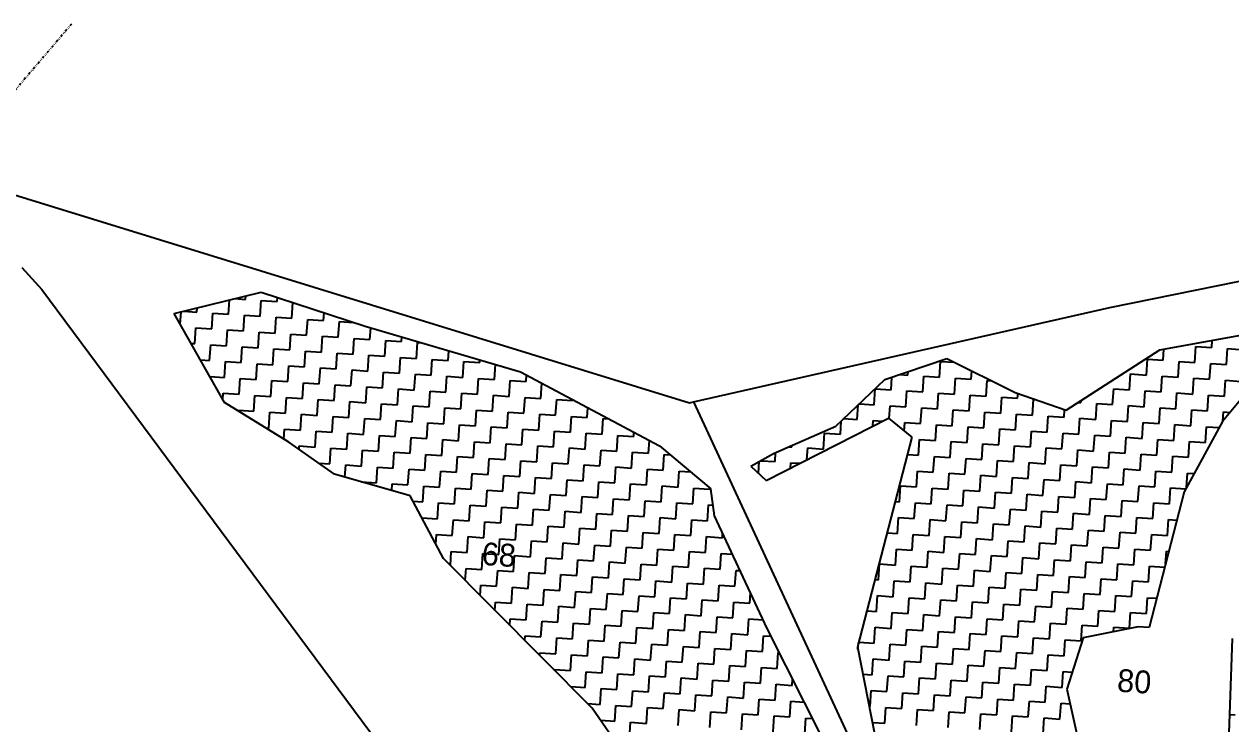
# Model space of a CAD drawing. Header units: metres. Extents: x 286068 to 287358, y 2005630 to 2007098.
# Drawn here: x 286644.2 to 286891.4, y 2006943.3 to 2007086.6 of the extents above; entities that cross this region are included whole.
import ezdxf
from ezdxf.enums import TextEntityAlignment as Align

# ---------------------------------------------------------------- set-up
doc = ezdxf.new("R2010")
doc.units = ezdxf.units.M
doc.linetypes.add('DIVIDE', pattern=[1.25, 0.5, -0.25, 0, -0.25, 0, -0.25])
for name, color, linetype in [('POLY_HATCH', 12, 'Continuous'), ('POLY_PARCEL', 6, 'Continuous'), ('TEXT_PARCEL', 7, 'Continuous'), ('V_BOUND_LINE', 7, 'Continuous'), ('V_DIVIDE_LINE', 7, 'DIVIDE')]:
    doc.layers.add(name, color=color, linetype=linetype)
doc.styles.add('TEXT_MAP', font='')
doc.styles.get('TEXT_MAP').set_extended_font_data('Kruti Dev 050')

msp = doc.modelspace()

# ---------------------------------------------------------------- linework, layer by layer
at = {"layer": 'POLY_HATCH'}
for p, q in [((286674.92, 2007027.34), (286692.72, 2007031.71)), ((286692.72, 2007031.71), (286714.03, 2007024.75)), ((286685.24, 2007009.16), (286674.92, 2007027.34)), ((286714.03, 2007024.75), (286745.87, 2007015.38)), ((286876.85, 2007019.91), (286897.6, 2007023.66)), ((286857.66, 2007007.53), (286876.85, 2007019.91)), ((286820.5, 2007013.84), (286833.17, 2007018.12)), ((286833.17, 2007018.12), (286847.23, 2007011.21)), ((286745.87, 2007015.38), (286774.33, 2007000.26)), ((286810.47, 2007004.26), (286820.5, 2007013.84)), ((286897.16, 2007014.27), (286889.68, 2007005.22)), ((286847.23, 2007011.21), (286857.66, 2007007.53)), ((286698.37, 2007001.03), (286685.24, 2007009.16)), ((286796.21, 2006993.17), (286821.24, 2007005.94)), ((286821.24, 2007005.94), (286826.03, 2007002.01)), ((286889.68, 2007005.22), (286881.85, 2006990.84)), ((286797.72, 2006998.7), (286810.47, 2007004.26)), ((286707.75, 2006994.43), (286698.37, 2007001.03)), ((286774.33, 2007000.26), (286784.85, 2006991.45)), ((286826.03, 2007002.01), (286814.88, 2006959.1)), ((286793.04, 2006996.07), (286797.72, 2006998.7)), ((286793.04, 2006996.07), (286796.21, 2006993.17)), ((286723.26, 2006989.99), (286707.75, 2006994.43)), ((286785.62, 2006985.94), (286784.85, 2006991.45)), ((286881.85, 2006990.84), (286874.65, 2006963.06)), ((286730.09, 2006977.16), (286723.26, 2006989.99)), ((286796.36, 2006962.86), (286785.62, 2006985.94)), ((286760.52, 2006946.54), (286730.09, 2006977.16)), ((286872.37, 2006963.21), (286861.14, 2006960.9)), ((286874.65, 2006963.06), (286872.37, 2006963.21)), ((286807.84, 2006940.09), (286796.36, 2006962.86)), ((286861.14, 2006960.9), (286857.77, 2006950.43)), ((286890.9, 2006937.16), (286891.7, 2006960.78)), ((286814.88, 2006959.1), (286821.1, 2006927.67)), ((286857.77, 2006950.43), (286860.13, 2006939.96)), ((286780.4, 2006917.91), (286760.52, 2006946.54))]:
    msp.add_line(p, q, dxfattribs=at)
at = {"layer": 'POLY_HATCH', "linetype": 'Continuous'}
for p, q in [((286686.05, 2007027.23), (286686.24, 2007030.12)), ((286687.38, 2007030.4), (286689.51, 2007030.26)), ((286689.51, 2007030.26), (286689.55, 2007030.94)), ((286692.53, 2007026.8), (286692.75, 2007030.04)), ((286692.75, 2007030.04), (286695.99, 2007029.83)), ((286695.99, 2007029.83), (286696.04, 2007030.62)), ((286676.15, 2007025.18), (286676.31, 2007027.69)), ((286676.93, 2007027.84), (286679.57, 2007027.66)), ((286679.57, 2007027.66), (286679.62, 2007028.5)), ((286682.59, 2007024.21), (286682.81, 2007027.45)), ((286682.81, 2007027.45), (286686.05, 2007027.23)), ((286699.02, 2007026.37), (286699.23, 2007029.58)), ((286705.5, 2007025.94), (286705.61, 2007027.5)), ((286689.08, 2007023.78), (286689.29, 2007027.02)), ((286689.29, 2007027.02), (286692.53, 2007026.8)), ((286695.56, 2007023.35), (286695.78, 2007026.59)), ((286695.78, 2007026.59), (286699.02, 2007026.37)), ((286702.04, 2007022.92), (286702.26, 2007026.16)), ((286702.26, 2007026.16), (286705.5, 2007025.94)), ((286708.53, 2007022.49), (286708.74, 2007025.73)), ((286708.74, 2007025.73), (286711.62, 2007025.54)), ((286679.14, 2007021.18), (286679.35, 2007024.42)), ((286679.35, 2007024.42), (286682.59, 2007024.21)), ((286685.62, 2007020.75), (286685.84, 2007023.99)), ((286685.84, 2007023.99), (286689.08, 2007023.78)), ((286692.1, 2007020.32), (286692.32, 2007023.56)), ((286692.32, 2007023.56), (286695.56, 2007023.35)), ((286698.59, 2007019.89), (286698.8, 2007023.13)), ((286698.8, 2007023.13), (286702.04, 2007022.92)), ((286705.07, 2007019.46), (286705.29, 2007022.7)), ((286705.29, 2007022.7), (286708.53, 2007022.49)), ((286715.01, 2007022.05), (286715.17, 2007024.41)), ((286721.5, 2007021.62), (286721.56, 2007022.53)), ((286678.39, 2007021.23), (286679.14, 2007021.18)), ((286682.16, 2007017.72), (286682.38, 2007020.96)), ((286682.38, 2007020.96), (286685.62, 2007020.75)), ((286688.65, 2007017.29), (286688.86, 2007020.53)), ((286688.86, 2007020.53), (286692.1, 2007020.32)), ((286695.13, 2007016.86), (286695.35, 2007020.1)), ((286695.35, 2007020.1), (286698.59, 2007019.89)), ((286711.56, 2007019.03), (286711.77, 2007022.27)), ((286711.77, 2007022.27), (286715.01, 2007022.05)), ((286718.04, 2007018.6), (286718.25, 2007021.84)), ((286718.25, 2007021.84), (286721.5, 2007021.62)), ((286724.52, 2007018.17), (286724.74, 2007021.41)), ((286724.74, 2007021.41), (286725.56, 2007021.35)), ((286877.53, 2007017.78), (286877.69, 2007020.06)), ((286884.02, 2007017.35), (286884.23, 2007020.59)), ((286884.23, 2007020.59), (286887.47, 2007020.37)), ((286887.47, 2007020.37), (286887.57, 2007021.85)), ((286890.5, 2007016.92), (286890.72, 2007020.16)), ((286890.72, 2007020.16), (286893.96, 2007019.94)), ((286680.31, 2007017.85), (286682.16, 2007017.72)), ((286685.19, 2007014.27), (286685.41, 2007017.51)), ((286685.41, 2007017.51), (286688.65, 2007017.29)), ((286701.61, 2007016.43), (286701.83, 2007019.67)), ((286701.83, 2007019.67), (286705.07, 2007019.46)), ((286708.1, 2007016), (286708.31, 2007019.24)), ((286708.31, 2007019.24), (286711.56, 2007019.03)), ((286714.58, 2007015.57), (286714.8, 2007018.81)), ((286714.8, 2007018.81), (286718.04, 2007018.6)), ((286721.07, 2007015.14), (286721.28, 2007018.38)), ((286721.28, 2007018.38), (286724.52, 2007018.17)), ((286727.55, 2007014.71), (286727.76, 2007017.95)), ((286727.76, 2007017.95), (286731.01, 2007017.74)), ((286731.01, 2007017.74), (286731.14, 2007019.71)), ((286734.03, 2007014.28), (286734.25, 2007017.52)), ((286734.25, 2007017.52), (286737.49, 2007017.31)), ((286737.49, 2007017.31), (286737.52, 2007017.83)), ((286831.72, 2007014.31), (286831.93, 2007017.55)), ((286831.93, 2007017.55), (286834.7, 2007017.37)), ((286874.08, 2007014.75), (286874.29, 2007017.99)), ((286874.29, 2007017.99), (286877.53, 2007017.78)), ((286880.56, 2007014.32), (286880.78, 2007017.56)), ((286880.78, 2007017.56), (286884.02, 2007017.35)), ((286691.67, 2007013.84), (286691.89, 2007017.08)), ((286691.89, 2007017.08), (286695.13, 2007016.86)), ((286698.16, 2007013.41), (286698.37, 2007016.65)), ((286698.37, 2007016.65), (286701.61, 2007016.43)), ((286704.64, 2007012.97), (286704.86, 2007016.22)), ((286704.86, 2007016.22), (286708.1, 2007016)), ((286711.12, 2007012.54), (286711.34, 2007015.79)), ((286711.34, 2007015.79), (286714.58, 2007015.57)), ((286717.61, 2007012.11), (286717.82, 2007015.36)), ((286717.82, 2007015.36), (286721.07, 2007015.14)), ((286724.09, 2007011.68), (286724.31, 2007014.93)), ((286724.31, 2007014.93), (286727.55, 2007014.71)), ((286740.52, 2007013.85), (286740.72, 2007016.89)), ((286825.23, 2007014.74), (286825.28, 2007015.45)), ((286838.2, 2007013.88), (286838.32, 2007015.59)), ((286870.62, 2007011.72), (286870.84, 2007014.97)), ((286870.84, 2007014.97), (286874.08, 2007014.75)), ((286887.04, 2007013.89), (286887.26, 2007017.13)), ((286887.26, 2007017.13), (286890.5, 2007016.92)), ((286682.23, 2007014.46), (286685.19, 2007014.27)), ((286688.22, 2007010.81), (286688.43, 2007014.05)), ((286688.43, 2007014.05), (286691.67, 2007013.84)), ((286694.7, 2007010.38), (286694.92, 2007013.62)), ((286694.92, 2007013.62), (286698.16, 2007013.41)), ((286701.18, 2007009.95), (286701.4, 2007013.19)), ((286701.4, 2007013.19), (286704.64, 2007012.97)), ((286707.67, 2007009.52), (286707.88, 2007012.76)), ((286707.88, 2007012.76), (286711.12, 2007012.54)), ((286730.58, 2007011.25), (286730.79, 2007014.49)), ((286730.79, 2007014.49), (286734.03, 2007014.28)), ((286737.06, 2007010.82), (286737.27, 2007014.06)), ((286737.27, 2007014.06), (286740.52, 2007013.85)), ((286743.54, 2007010.39), (286743.76, 2007013.63)), ((286743.76, 2007013.63), (286747, 2007013.42)), ((286747, 2007013.42), (286747.09, 2007014.73)), ((286750.03, 2007009.96), (286750.23, 2007013.06)), ((286821.78, 2007011.71), (286821.95, 2007014.33)), ((286823.5, 2007014.85), (286825.23, 2007014.74)), ((286828.26, 2007011.28), (286828.48, 2007014.52)), ((286828.48, 2007014.52), (286831.72, 2007014.31)), ((286834.74, 2007010.85), (286834.96, 2007014.09)), ((286834.96, 2007014.09), (286838.2, 2007013.88)), ((286841.23, 2007010.42), (286841.44, 2007013.66)), ((286841.44, 2007013.66), (286842.37, 2007013.6)), ((286877.1, 2007011.29), (286877.32, 2007014.54)), ((286877.32, 2007014.54), (286880.56, 2007014.32)), ((286883.59, 2007010.86), (286883.8, 2007014.11)), ((286883.8, 2007014.11), (286887.04, 2007013.89)), ((286890.07, 2007010.43), (286890.29, 2007013.68)), ((286890.29, 2007013.68), (286893.53, 2007013.46)), ((286684.89, 2007009.77), (286684.97, 2007011.02)), ((286684.97, 2007011.02), (286688.22, 2007010.81)), ((286691.24, 2007007.35), (286691.46, 2007010.59)), ((286691.46, 2007010.59), (286694.7, 2007010.38)), ((286697.73, 2007006.92), (286697.94, 2007010.16)), ((286697.94, 2007010.16), (286701.18, 2007009.95)), ((286714.15, 2007009.09), (286714.37, 2007012.33)), ((286714.37, 2007012.33), (286717.61, 2007012.11)), ((286720.63, 2007008.66), (286720.85, 2007011.9)), ((286720.85, 2007011.9), (286724.09, 2007011.68)), ((286727.12, 2007008.23), (286727.33, 2007011.47)), ((286727.33, 2007011.47), (286730.58, 2007011.25)), ((286733.6, 2007007.8), (286733.82, 2007011.04)), ((286733.82, 2007011.04), (286737.06, 2007010.82)), ((286740.09, 2007007.37), (286740.3, 2007010.61)), ((286740.3, 2007010.61), (286743.54, 2007010.39)), ((286746.57, 2007006.94), (286746.78, 2007010.18)), ((286746.78, 2007010.18), (286750.03, 2007009.96)), ((286818.32, 2007008.68), (286818.54, 2007011.93)), ((286818.54, 2007011.93), (286821.78, 2007011.71)), ((286824.8, 2007008.25), (286825.02, 2007011.5)), ((286825.02, 2007011.5), (286828.26, 2007011.28)), ((286831.29, 2007007.82), (286831.5, 2007011.07)), ((286831.5, 2007011.07), (286834.74, 2007010.85)), ((286837.77, 2007007.39), (286837.99, 2007010.64)), ((286837.99, 2007010.64), (286841.23, 2007010.42)), ((286844.25, 2007006.96), (286844.47, 2007010.2)), ((286844.47, 2007010.2), (286847.71, 2007009.99)), ((286847.71, 2007009.99), (286847.78, 2007011.02)), ((286867.16, 2007008.7), (286867.38, 2007011.94)), ((286867.38, 2007011.94), (286870.62, 2007011.72)), ((286873.65, 2007008.27), (286873.86, 2007011.51)), ((286873.86, 2007011.51), (286877.1, 2007011.29)), ((286880.13, 2007007.84), (286880.35, 2007011.08)), ((286880.35, 2007011.08), (286883.59, 2007010.86)), ((286886.61, 2007007.41), (286886.83, 2007010.65)), ((286886.83, 2007010.65), (286890.07, 2007010.43)), ((286687.99, 2007007.45), (286688, 2007007.57)), ((286688, 2007007.57), (286691.24, 2007007.35)), ((286704.21, 2007006.49), (286704.43, 2007009.73)), ((286704.43, 2007009.73), (286707.67, 2007009.52)), ((286710.69, 2007006.06), (286710.91, 2007009.3)), ((286710.91, 2007009.3), (286714.15, 2007009.09)), ((286717.18, 2007005.63), (286717.39, 2007008.87)), ((286717.39, 2007008.87), (286720.63, 2007008.66)), ((286723.66, 2007005.2), (286723.88, 2007008.44)), ((286723.88, 2007008.44), (286727.12, 2007008.23)), ((286730.15, 2007004.77), (286730.36, 2007008.01)), ((286730.36, 2007008.01), (286733.6, 2007007.8)), ((286736.63, 2007004.34), (286736.84, 2007007.58)), ((286736.84, 2007007.58), (286740.09, 2007007.37)), ((286753.05, 2007006.5), (286753.27, 2007009.75)), ((286753.27, 2007009.75), (286756.51, 2007009.53)), ((286756.51, 2007009.53), (286756.52, 2007009.72)), ((286759.54, 2007006.07), (286759.67, 2007008.05)), ((286814.86, 2007005.66), (286815.06, 2007008.64)), ((286815.31, 2007008.88), (286818.32, 2007008.68)), ((286821.39, 2007005.82), (286821.56, 2007008.47)), ((286821.56, 2007008.47), (286824.8, 2007008.25)), ((286827.83, 2007004.8), (286828.05, 2007008.04)), ((286828.05, 2007008.04), (286831.29, 2007007.82)), ((286834.31, 2007004.37), (286834.53, 2007007.61)), ((286834.53, 2007007.61), (286837.77, 2007007.39)), ((286850.74, 2007006.53), (286850.95, 2007009.77)), ((286850.95, 2007009.77), (286851.38, 2007009.75)), ((286857.22, 2007006.1), (286857.32, 2007007.65)), ((286860.19, 2007009.16), (286860.68, 2007009.13)), ((286860.68, 2007009.13), (286860.7, 2007009.49)), ((286863.71, 2007005.67), (286863.92, 2007008.91)), ((286863.92, 2007008.91), (286867.16, 2007008.7)), ((286870.19, 2007005.24), (286870.4, 2007008.48)), ((286870.4, 2007008.48), (286873.65, 2007008.27)), ((286876.67, 2007004.81), (286876.89, 2007008.05)), ((286876.89, 2007008.05), (286880.13, 2007007.84)), ((286883.16, 2007004.38), (286883.37, 2007007.62)), ((286883.37, 2007007.62), (286886.61, 2007007.41)), ((286694.27, 2007003.89), (286694.49, 2007007.14)), ((286694.49, 2007007.14), (286697.73, 2007006.92)), ((286700.75, 2007003.46), (286700.97, 2007006.71)), ((286700.97, 2007006.71), (286704.21, 2007006.49)), ((286707.24, 2007003.03), (286707.45, 2007006.28)), ((286707.45, 2007006.28), (286710.69, 2007006.06)), ((286713.72, 2007002.6), (286713.94, 2007005.85)), ((286713.94, 2007005.85), (286717.18, 2007005.63)), ((286720.2, 2007002.17), (286720.42, 2007005.42)), ((286720.42, 2007005.42), (286723.66, 2007005.2)), ((286726.69, 2007001.74), (286726.9, 2007004.98)), ((286726.9, 2007004.98), (286730.15, 2007004.77)), ((286743.11, 2007003.91), (286743.33, 2007007.15)), ((286743.33, 2007007.15), (286746.57, 2007006.94)), ((286749.6, 2007003.48), (286749.81, 2007006.72)), ((286749.81, 2007006.72), (286753.05, 2007006.5)), ((286756.08, 2007003.05), (286756.3, 2007006.29)), ((286756.3, 2007006.29), (286759.54, 2007006.07)), ((286762.56, 2007002.62), (286762.78, 2007005.86)), ((286762.78, 2007005.86), (286763.93, 2007005.78)), ((286811.41, 2007002.63), (286811.58, 2007005.32)), ((286812.12, 2007005.84), (286814.86, 2007005.66)), ((286818.03, 2007004.3), (286818.11, 2007005.44)), ((286818.11, 2007005.44), (286820.02, 2007005.32)), ((286824.47, 2007003.29), (286824.59, 2007005.01)), ((286824.59, 2007005.01), (286827.83, 2007004.8)), ((286840.8, 2007003.94), (286841.01, 2007007.18)), ((286841.01, 2007007.18), (286844.25, 2007006.96)), ((286847.28, 2007003.51), (286847.5, 2007006.75)), ((286847.5, 2007006.75), (286850.74, 2007006.53)), ((286853.77, 2007003.08), (286853.98, 2007006.32)), ((286853.98, 2007006.32), (286857.22, 2007006.1)), ((286860.25, 2007002.64), (286860.46, 2007005.89)), ((286860.46, 2007005.89), (286863.71, 2007005.67)), ((286866.73, 2007002.21), (286866.95, 2007005.46)), ((286866.95, 2007005.46), (286870.19, 2007005.24)), ((286873.22, 2007001.78), (286873.43, 2007005.03)), ((286873.43, 2007005.03), (286876.67, 2007004.81)), ((286889.73, 2007005.28), (286889.86, 2007007.19)), ((286889.86, 2007007.19), (286891.24, 2007007.1)), ((286693.68, 2007003.93), (286694.27, 2007003.89)), ((286697.38, 2007001.64), (286697.51, 2007003.68)), ((286697.51, 2007003.68), (286700.75, 2007003.46)), ((286703.78, 2007000.01), (286704, 2007003.25)), ((286704, 2007003.25), (286707.24, 2007003.03)), ((286710.26, 2006999.58), (286710.48, 2007002.82)), ((286710.48, 2007002.82), (286713.72, 2007002.6)), ((286733.17, 2007001.31), (286733.39, 2007004.55)), ((286733.39, 2007004.55), (286736.63, 2007004.34)), ((286739.66, 2007000.88), (286739.87, 2007004.12)), ((286739.87, 2007004.12), (286743.11, 2007003.91)), ((286746.14, 2007000.45), (286746.35, 2007003.69)), ((286746.35, 2007003.69), (286749.6, 2007003.48)), ((286752.62, 2007000.02), (286752.84, 2007003.26)), ((286752.84, 2007003.26), (286756.08, 2007003.05)), ((286759.11, 2006999.59), (286759.32, 2007002.83)), ((286759.32, 2007002.83), (286762.56, 2007002.62)), ((286769.05, 2007002.19), (286769.1, 2007003.03)), ((286807.95, 2006999.6), (286808.16, 2007002.85)), ((286808.16, 2007002.85), (286811.41, 2007002.63)), ((286830.86, 2007001.34), (286831.07, 2007004.58)), ((286831.07, 2007004.58), (286834.31, 2007004.37)), ((286837.34, 2007000.91), (286837.56, 2007004.15)), ((286837.56, 2007004.15), (286840.8, 2007003.94)), ((286843.82, 2007000.48), (286844.04, 2007003.72)), ((286844.04, 2007003.72), (286847.28, 2007003.51)), ((286850.31, 2007000.05), (286850.52, 2007003.29)), ((286850.52, 2007003.29), (286853.77, 2007003.08)), ((286856.79, 2006999.62), (286857.01, 2007002.86)), ((286857.01, 2007002.86), (286860.25, 2007002.64)), ((286879.7, 2007001.35), (286879.92, 2007004.6)), ((286879.92, 2007004.6), (286883.16, 2007004.38)), ((286886.18, 2007000.92), (286886.4, 2007004.17)), ((286886.4, 2007004.17), (286889.01, 2007003.99)), ((286700.49, 2006999.54), (286700.54, 2007000.22)), ((286700.54, 2007000.22), (286703.78, 2007000.01)), ((286716.75, 2006999.15), (286716.96, 2007002.39)), ((286716.96, 2007002.39), (286720.2, 2007002.17)), ((286723.23, 2006998.72), (286723.45, 2007001.96)), ((286723.45, 2007001.96), (286726.69, 2007001.74)), ((286729.71, 2006998.29), (286729.93, 2007001.53)), ((286729.93, 2007001.53), (286733.17, 2007001.31)), ((286736.2, 2006997.86), (286736.41, 2007001.1)), ((286736.41, 2007001.1), (286739.66, 2007000.88)), ((286742.68, 2006997.42), (286742.9, 2007000.67)), ((286742.9, 2007000.67), (286746.14, 2007000.45)), ((286749.17, 2006996.99), (286749.38, 2007000.24)), ((286749.38, 2007000.24), (286752.62, 2007000.02)), ((286765.59, 2006999.16), (286765.81, 2007002.4)), ((286765.81, 2007002.4), (286769.05, 2007002.19)), ((286772.07, 2006998.73), (286772.25, 2007001.36)), ((286800.86, 2007000.07), (286801.47, 2007000.03)), ((286801.47, 2007000.03), (286801.49, 2007000.35)), ((286827.4, 2006998.31), (286827.62, 2007001.56)), ((286827.62, 2007001.56), (286830.86, 2007001.34)), ((286833.88, 2006997.88), (286834.1, 2007001.12)), ((286834.1, 2007001.12), (286837.34, 2007000.91)), ((286840.37, 2006997.45), (286840.58, 2007000.69)), ((286840.58, 2007000.69), (286843.82, 2007000.48)), ((286846.85, 2006997.02), (286847.07, 2007000.26)), ((286847.07, 2007000.26), (286850.31, 2007000.05)), ((286863.28, 2006999.19), (286863.49, 2007002.43)), ((286863.49, 2007002.43), (286866.73, 2007002.21)), ((286869.76, 2006998.76), (286869.97, 2007002)), ((286869.97, 2007002), (286873.22, 2007001.78)), ((286876.24, 2006998.33), (286876.46, 2007001.57)), ((286876.46, 2007001.57), (286879.7, 2007001.35)), ((286882.73, 2006997.9), (286882.94, 2007001.14)), ((286882.94, 2007001.14), (286886.18, 2007000.92)), ((286706.81, 2006996.55), (286707.02, 2006999.79)), ((286707.02, 2006999.79), (286710.26, 2006999.58)), ((286713.29, 2006996.12), (286713.51, 2006999.36)), ((286713.51, 2006999.36), (286716.75, 2006999.15)), ((286719.77, 2006995.69), (286719.99, 2006998.93)), ((286719.99, 2006998.93), (286723.23, 2006998.72)), ((286726.26, 2006995.26), (286726.47, 2006998.5)), ((286726.47, 2006998.5), (286729.71, 2006998.29)), ((286732.74, 2006994.83), (286732.96, 2006998.07)), ((286732.96, 2006998.07), (286736.2, 2006997.86)), ((286739.23, 2006994.4), (286739.44, 2006997.64)), ((286739.44, 2006997.64), (286742.68, 2006997.42)), ((286755.65, 2006996.56), (286755.86, 2006999.81)), ((286755.86, 2006999.81), (286759.11, 2006999.59)), ((286762.13, 2006996.13), (286762.35, 2006999.38)), ((286762.35, 2006999.38), (286765.59, 2006999.16)), ((286768.62, 2006995.7), (286768.83, 2006998.95)), ((286768.83, 2006998.95), (286772.07, 2006998.73)), ((286775.1, 2006995.27), (286775.32, 2006998.51)), ((286775.32, 2006998.51), (286776.51, 2006998.44)), ((286798.01, 2006997.01), (286798.13, 2006998.89)), ((286804.55, 2006997.42), (286804.71, 2006999.82)), ((286804.71, 2006999.82), (286807.95, 2006999.6)), ((286825.11, 2006998.47), (286827.4, 2006998.31)), ((286830.43, 2006994.86), (286830.64, 2006998.1)), ((286830.64, 2006998.1), (286833.88, 2006997.88)), ((286836.91, 2006994.43), (286837.13, 2006997.67)), ((286837.13, 2006997.67), (286840.37, 2006997.45)), ((286853.33, 2006996.59), (286853.55, 2006999.83)), ((286853.55, 2006999.83), (286856.79, 2006999.62)), ((286859.82, 2006996.16), (286860.03, 2006999.4)), ((286860.03, 2006999.4), (286863.28, 2006999.19)), ((286866.3, 2006995.73), (286866.52, 2006998.97)), ((286866.52, 2006998.97), (286869.76, 2006998.76)), ((286872.79, 2006995.3), (286873, 2006998.54)), ((286873, 2006998.54), (286876.24, 2006998.33)), ((286879.27, 2006994.87), (286879.48, 2006998.11)), ((286879.48, 2006998.11), (286882.73, 2006997.9)), ((286704.52, 2006996.7), (286706.81, 2006996.55)), ((286709.88, 2006993.82), (286710.05, 2006996.34)), ((286710.05, 2006996.34), (286713.29, 2006996.12)), ((286716.32, 2006992.66), (286716.53, 2006995.9)), ((286716.53, 2006995.9), (286719.77, 2006995.69)), ((286722.8, 2006992.23), (286723.02, 2006995.47)), ((286723.02, 2006995.47), (286726.26, 2006995.26)), ((286745.71, 2006993.97), (286745.92, 2006997.21)), ((286745.92, 2006997.21), (286749.17, 2006996.99)), ((286752.19, 2006993.54), (286752.41, 2006996.78)), ((286752.41, 2006996.78), (286755.65, 2006996.56)), ((286758.68, 2006993.11), (286758.89, 2006996.35)), ((286758.89, 2006996.35), (286762.13, 2006996.13)), ((286765.16, 2006992.68), (286765.37, 2006995.92)), ((286765.37, 2006995.92), (286768.62, 2006995.7)), ((286771.64, 2006992.25), (286771.86, 2006995.49)), ((286771.86, 2006995.49), (286775.1, 2006995.27)), ((286794.6, 2006994.65), (286794.75, 2006997.03)), ((286795.06, 2006997.2), (286798.01, 2006997.01)), ((286801.18, 2006995.71), (286801.25, 2006996.79)), ((286801.25, 2006996.79), (286803.07, 2006996.67)), ((286843.39, 2006994), (286843.61, 2006997.24)), ((286843.61, 2006997.24), (286846.85, 2006997.02)), ((286849.88, 2006993.57), (286850.09, 2006996.81)), ((286850.09, 2006996.81), (286853.33, 2006996.59)), ((286856.36, 2006993.13), (286856.58, 2006996.38)), ((286856.58, 2006996.38), (286859.82, 2006996.16)), ((286862.85, 2006992.7), (286863.06, 2006995.95)), ((286863.06, 2006995.95), (286866.3, 2006995.73)), ((286869.33, 2006992.27), (286869.54, 2006995.52)), ((286869.54, 2006995.52), (286872.79, 2006995.3)), ((286875.81, 2006991.84), (286876.03, 2006995.09)), ((286876.03, 2006995.09), (286879.27, 2006994.87)), ((286713.21, 2006992.87), (286716.32, 2006992.66)), ((286729.28, 2006991.8), (286729.5, 2006995.04)), ((286729.5, 2006995.04), (286732.74, 2006994.83)), ((286735.77, 2006991.37), (286735.98, 2006994.61)), ((286735.98, 2006994.61), (286739.23, 2006994.4)), ((286742.25, 2006990.94), (286742.47, 2006994.18)), ((286742.47, 2006994.18), (286745.71, 2006993.97)), ((286748.74, 2006990.51), (286748.95, 2006993.75)), ((286748.95, 2006993.75), (286752.19, 2006993.54)), ((286755.22, 2006990.08), (286755.43, 2006993.32)), ((286755.43, 2006993.32), (286758.68, 2006993.11)), ((286761.7, 2006989.65), (286761.92, 2006992.89)), ((286761.92, 2006992.89), (286765.16, 2006992.68)), ((286778.13, 2006991.82), (286778.34, 2006995.06)), ((286778.34, 2006995.06), (286780.73, 2006994.9)), ((286826.97, 2006991.83), (286827.18, 2006995.07)), ((286827.18, 2006995.07), (286830.43, 2006994.86)), ((286833.45, 2006991.4), (286833.67, 2006994.64)), ((286833.67, 2006994.64), (286836.91, 2006994.43)), ((286839.94, 2006990.97), (286840.15, 2006994.21)), ((286840.15, 2006994.21), (286843.39, 2006994)), ((286846.42, 2006990.54), (286846.64, 2006993.78)), ((286846.64, 2006993.78), (286849.88, 2006993.57)), ((286852.9, 2006990.11), (286853.12, 2006993.35)), ((286853.12, 2006993.35), (286856.36, 2006993.13)), ((286859.39, 2006989.68), (286859.6, 2006992.92)), ((286859.6, 2006992.92), (286862.85, 2006992.7)), ((286882.32, 2006991.7), (286882.51, 2006994.65)), ((286882.51, 2006994.65), (286883.88, 2006994.56)), ((286719.47, 2006991.08), (286719.56, 2006992.45)), ((286719.56, 2006992.45), (286722.8, 2006992.23)), ((286725.83, 2006988.78), (286726.04, 2006992.02)), ((286726.04, 2006992.02), (286729.28, 2006991.8)), ((286732.31, 2006988.35), (286732.53, 2006991.59)), ((286732.53, 2006991.59), (286735.77, 2006991.37)), ((286738.79, 2006987.91), (286739.01, 2006991.16)), ((286739.01, 2006991.16), (286742.25, 2006990.94)), ((286745.28, 2006987.48), (286745.49, 2006990.73)), ((286745.49, 2006990.73), (286748.74, 2006990.51)), ((286751.76, 2006987.05), (286751.98, 2006990.3)), ((286751.98, 2006990.3), (286755.22, 2006990.08)), ((286768.19, 2006989.22), (286768.4, 2006992.46)), ((286768.4, 2006992.46), (286771.64, 2006992.25)), ((286774.67, 2006988.79), (286774.89, 2006992.03)), ((286774.89, 2006992.03), (286778.13, 2006991.82)), ((286781.15, 2006988.36), (286781.37, 2006991.6)), ((286781.37, 2006991.6), (286784.61, 2006991.39)), ((286784.61, 2006991.39), (286784.63, 2006991.64)), ((286823.51, 2006988.8), (286823.73, 2006992.04)), ((286823.73, 2006992.04), (286826.97, 2006991.83)), ((286830, 2006988.37), (286830.21, 2006991.61)), ((286830.21, 2006991.61), (286833.45, 2006991.4)), ((286836.48, 2006987.94), (286836.7, 2006991.18)), ((286836.7, 2006991.18), (286839.94, 2006990.97)), ((286842.96, 2006987.51), (286843.18, 2006990.75)), ((286843.18, 2006990.75), (286846.42, 2006990.54)), ((286849.45, 2006987.08), (286849.66, 2006990.32)), ((286849.66, 2006990.32), (286852.9, 2006990.11)), ((286865.87, 2006989.25), (286866.09, 2006992.49)), ((286866.09, 2006992.49), (286869.33, 2006992.27)), ((286872.36, 2006988.82), (286872.57, 2006992.06)), ((286872.57, 2006992.06), (286875.81, 2006991.84)), ((286878.84, 2006988.39), (286879.05, 2006991.63)), ((286879.05, 2006991.63), (286882.16, 2006991.42)), ((286723.83, 2006988.91), (286725.83, 2006988.78)), ((286728.85, 2006985.32), (286729.07, 2006988.56)), ((286729.07, 2006988.56), (286732.31, 2006988.35)), ((286735.34, 2006984.89), (286735.55, 2006988.13)), ((286735.55, 2006988.13), (286738.79, 2006987.91)), ((286741.82, 2006984.46), (286742.04, 2006987.7)), ((286742.04, 2006987.7), (286745.28, 2006987.48)), ((286758.25, 2006986.62), (286758.46, 2006989.87)), ((286758.46, 2006989.87), (286761.7, 2006989.65)), ((286764.73, 2006986.19), (286764.94, 2006989.43)), ((286764.94, 2006989.43), (286768.19, 2006989.22)), ((286771.21, 2006985.76), (286771.43, 2006989)), ((286771.43, 2006989), (286774.67, 2006988.79)), ((286777.7, 2006985.33), (286777.91, 2006988.57)), ((286777.91, 2006988.57), (286781.15, 2006988.36)), ((286784.18, 2006984.9), (286784.4, 2006988.14)), ((286784.4, 2006988.14), (286785.32, 2006988.08)), ((286822.61, 2006988.86), (286823.51, 2006988.8)), ((286826.54, 2006985.35), (286826.75, 2006988.59)), ((286826.75, 2006988.59), (286830, 2006988.37)), ((286833.02, 2006984.92), (286833.24, 2006988.16)), ((286833.24, 2006988.16), (286836.48, 2006987.94)), ((286839.51, 2006984.49), (286839.72, 2006987.73)), ((286839.72, 2006987.73), (286842.96, 2006987.51)), ((286855.93, 2006986.65), (286856.15, 2006989.89)), ((286856.15, 2006989.89), (286859.39, 2006989.68)), ((286862.41, 2006986.22), (286862.63, 2006989.46)), ((286862.63, 2006989.46), (286865.87, 2006989.25)), ((286868.9, 2006985.79), (286869.11, 2006989.03)), ((286869.11, 2006989.03), (286872.36, 2006988.82)), ((286875.38, 2006985.36), (286875.6, 2006988.6)), ((286875.6, 2006988.6), (286878.84, 2006988.39)), ((286725.63, 2006985.53), (286728.85, 2006985.32)), ((286748.3, 2006984.03), (286748.52, 2006987.27)), ((286748.52, 2006987.27), (286751.76, 2006987.05)), ((286754.79, 2006983.6), (286755, 2006986.84)), ((286755, 2006986.84), (286758.25, 2006986.62)), ((286761.27, 2006983.17), (286761.49, 2006986.41)), ((286761.49, 2006986.41), (286764.73, 2006986.19)), ((286767.76, 2006982.74), (286767.97, 2006985.98)), ((286767.97, 2006985.98), (286771.21, 2006985.76)), ((286774.24, 2006982.31), (286774.45, 2006985.55)), ((286774.45, 2006985.55), (286777.7, 2006985.33)), ((286823.08, 2006982.32), (286823.3, 2006985.56)), ((286823.3, 2006985.56), (286826.54, 2006985.35)), ((286845.99, 2006984.05), (286846.21, 2006987.3)), ((286846.21, 2006987.3), (286849.45, 2006987.08)), ((286852.47, 2006983.62), (286852.69, 2006986.87)), ((286852.69, 2006986.87), (286855.93, 2006986.65)), ((286858.96, 2006983.19), (286859.17, 2006986.44)), ((286859.17, 2006986.44), (286862.41, 2006986.22)), ((286865.44, 2006982.76), (286865.66, 2006986.01)), ((286865.66, 2006986.01), (286868.9, 2006985.79)), ((286871.92, 2006982.33), (286872.14, 2006985.57)), ((286872.14, 2006985.57), (286875.38, 2006985.36)), ((286731.88, 2006981.86), (286732.1, 2006985.1)), ((286732.1, 2006985.1), (286735.34, 2006984.89)), ((286738.36, 2006981.43), (286738.58, 2006984.67)), ((286738.58, 2006984.67), (286741.82, 2006984.46)), ((286744.85, 2006981), (286745.06, 2006984.24)), ((286745.06, 2006984.24), (286748.3, 2006984.03)), ((286751.33, 2006980.57), (286751.55, 2006983.81)), ((286751.55, 2006983.81), (286754.79, 2006983.6)), ((286757.82, 2006980.14), (286758.03, 2006983.38)), ((286758.03, 2006983.38), (286761.27, 2006983.17)), ((286764.3, 2006979.71), (286764.51, 2006982.95)), ((286764.51, 2006982.95), (286767.76, 2006982.74)), ((286780.72, 2006981.88), (286780.94, 2006985.12)), ((286780.94, 2006985.12), (286784.18, 2006984.9)), ((286829.57, 2006981.89), (286829.78, 2006985.13)), ((286829.78, 2006985.13), (286833.02, 2006984.92)), ((286836.05, 2006981.46), (286836.26, 2006984.7)), ((286836.26, 2006984.7), (286839.51, 2006984.49)), ((286842.53, 2006981.03), (286842.75, 2006984.27)), ((286842.75, 2006984.27), (286845.99, 2006984.05)), ((286849.02, 2006980.6), (286849.23, 2006983.84)), ((286849.23, 2006983.84), (286852.47, 2006983.62)), ((286855.5, 2006980.17), (286855.72, 2006983.41)), ((286855.72, 2006983.41), (286858.96, 2006983.19)), ((286861.98, 2006979.74), (286862.2, 2006982.98)), ((286862.2, 2006982.98), (286865.44, 2006982.76)), ((286878.41, 2006981.9), (286878.62, 2006985.14)), ((286878.62, 2006985.14), (286880.34, 2006985.03)), ((286728.51, 2006980.13), (286728.64, 2006982.08)), ((286728.64, 2006982.08), (286731.88, 2006981.86)), ((286734.91, 2006978.4), (286735.12, 2006981.65)), ((286735.12, 2006981.65), (286738.36, 2006981.43)), ((286741.39, 2006977.97), (286741.61, 2006981.22)), ((286741.61, 2006981.22), (286744.85, 2006981)), ((286747.87, 2006977.54), (286748.09, 2006980.79)), ((286748.09, 2006980.79), (286751.33, 2006980.57)), ((286754.36, 2006977.11), (286754.57, 2006980.36)), ((286754.57, 2006980.36), (286757.82, 2006980.14)), ((286770.78, 2006979.28), (286771, 2006982.52)), ((286771, 2006982.52), (286774.24, 2006982.31)), ((286777.27, 2006978.85), (286777.48, 2006982.09)), ((286777.48, 2006982.09), (286780.72, 2006981.88)), ((286783.75, 2006978.42), (286783.97, 2006981.66)), ((286783.97, 2006981.66), (286787.21, 2006981.44)), ((286787.21, 2006981.44), (286787.27, 2006982.39)), ((286820.95, 2006982.46), (286823.08, 2006982.32)), ((286826.11, 2006978.86), (286826.32, 2006982.1)), ((286826.32, 2006982.1), (286829.57, 2006981.89)), ((286832.59, 2006978.43), (286832.81, 2006981.67)), ((286832.81, 2006981.67), (286836.05, 2006981.46)), ((286839.08, 2006978), (286839.29, 2006981.24)), ((286839.29, 2006981.24), (286842.53, 2006981.03)), ((286845.56, 2006977.57), (286845.78, 2006980.81)), ((286845.78, 2006980.81), (286849.02, 2006980.6)), ((286852.04, 2006977.14), (286852.26, 2006980.38)), ((286852.26, 2006980.38), (286855.5, 2006980.17)), ((286868.47, 2006979.31), (286868.68, 2006982.55)), ((286868.68, 2006982.55), (286871.92, 2006982.33)), ((286874.95, 2006978.88), (286875.17, 2006982.12)), ((286875.17, 2006982.12), (286878.41, 2006981.9)), ((286731.48, 2006975.77), (286731.67, 2006978.62)), ((286731.67, 2006978.62), (286734.91, 2006978.4)), ((286737.93, 2006974.95), (286738.15, 2006978.19)), ((286738.15, 2006978.19), (286741.39, 2006977.97)), ((286760.84, 2006976.68), (286761.06, 2006979.92)), ((286761.06, 2006979.92), (286764.3, 2006979.71)), ((286767.33, 2006976.25), (286767.54, 2006979.49)), ((286767.54, 2006979.49), (286770.78, 2006979.28)), ((286773.81, 2006975.82), (286774.02, 2006979.06)), ((286774.02, 2006979.06), (286777.27, 2006978.85)), ((286780.29, 2006975.39), (286780.51, 2006978.63)), ((286780.51, 2006978.63), (286783.75, 2006978.42)), ((286786.78, 2006974.96), (286786.99, 2006978.2)), ((286786.99, 2006978.2), (286789.29, 2006978.05)), ((286822.65, 2006975.84), (286822.87, 2006979.08)), ((286822.87, 2006979.08), (286826.11, 2006978.86)), ((286829.14, 2006975.41), (286829.35, 2006978.65)), ((286829.35, 2006978.65), (286832.59, 2006978.43)), ((286835.62, 2006974.97), (286835.83, 2006978.22)), ((286835.83, 2006978.22), (286839.08, 2006978)), ((286842.1, 2006974.54), (286842.32, 2006977.79)), ((286842.32, 2006977.79), (286845.56, 2006977.57)), ((286858.53, 2006976.71), (286858.74, 2006979.95)), ((286858.74, 2006979.95), (286861.98, 2006979.74)), ((286865.01, 2006976.28), (286865.23, 2006979.52)), ((286865.23, 2006979.52), (286868.47, 2006979.31)), ((286871.49, 2006975.85), (286871.71, 2006979.09)), ((286871.71, 2006979.09), (286874.95, 2006978.88)), ((286878.02, 2006976.06), (286878.19, 2006978.66)), ((286878.19, 2006978.66), (286878.69, 2006978.63)), ((286744.42, 2006974.52), (286744.63, 2006977.76)), ((286744.63, 2006977.76), (286747.87, 2006977.54)), ((286750.9, 2006974.09), (286751.12, 2006977.33)), ((286751.12, 2006977.33), (286754.36, 2006977.11)), ((286757.38, 2006973.66), (286757.6, 2006976.9)), ((286757.6, 2006976.9), (286760.84, 2006976.68)), ((286763.87, 2006973.23), (286764.08, 2006976.47)), ((286764.08, 2006976.47), (286767.33, 2006976.25)), ((286770.35, 2006972.8), (286770.57, 2006976.04)), ((286770.57, 2006976.04), (286773.81, 2006975.82)), ((286776.84, 2006972.36), (286777.05, 2006975.61)), ((286777.05, 2006975.61), (286780.29, 2006975.39)), ((286819.19, 2006972.81), (286819.41, 2006976.05)), ((286819.41, 2006976.05), (286822.65, 2006975.84)), ((286825.68, 2006972.38), (286825.89, 2006975.62)), ((286825.89, 2006975.62), (286829.14, 2006975.41)), ((286848.59, 2006974.11), (286848.8, 2006977.36)), ((286848.8, 2006977.36), (286852.04, 2006977.14)), ((286855.07, 2006973.68), (286855.29, 2006976.93)), ((286855.29, 2006976.93), (286858.53, 2006976.71)), ((286861.55, 2006973.25), (286861.77, 2006976.5)), ((286861.77, 2006976.5), (286865.01, 2006976.28)), ((286868.04, 2006972.82), (286868.25, 2006976.06)), ((286868.25, 2006976.06), (286871.49, 2006975.85)), ((286874.52, 2006972.39), (286874.74, 2006975.63)), ((286874.74, 2006975.63), (286877.86, 2006975.43)), ((286734.53, 2006972.69), (286734.69, 2006975.16)), ((286734.69, 2006975.16), (286737.93, 2006974.95)), ((286740.96, 2006971.49), (286741.18, 2006974.73)), ((286741.18, 2006974.73), (286744.42, 2006974.52)), ((286747.44, 2006971.06), (286747.66, 2006974.3)), ((286747.66, 2006974.3), (286750.9, 2006974.09)), ((286753.93, 2006970.63), (286754.14, 2006973.87)), ((286754.14, 2006973.87), (286757.38, 2006973.66)), ((286760.41, 2006970.2), (286760.63, 2006973.44)), ((286760.63, 2006973.44), (286763.87, 2006973.23)), ((286766.9, 2006969.77), (286767.11, 2006973.01)), ((286767.11, 2006973.01), (286770.35, 2006972.8)), ((286783.32, 2006971.93), (286783.53, 2006975.18)), ((286783.53, 2006975.18), (286786.78, 2006974.96)), ((286789.8, 2006971.5), (286790.02, 2006974.75)), ((286790.02, 2006974.75), (286790.85, 2006974.69)), ((286818.46, 2006972.86), (286819.19, 2006972.81)), ((286832.16, 2006971.95), (286832.38, 2006975.19)), ((286832.38, 2006975.19), (286835.62, 2006974.97)), ((286838.65, 2006971.52), (286838.86, 2006974.76)), ((286838.86, 2006974.76), (286842.1, 2006974.54)), ((286845.13, 2006971.09), (286845.34, 2006974.33)), ((286845.34, 2006974.33), (286848.59, 2006974.11)), ((286851.61, 2006970.66), (286851.83, 2006973.9)), ((286851.83, 2006973.9), (286855.07, 2006973.68)), ((286858.1, 2006970.23), (286858.31, 2006973.47)), ((286858.31, 2006973.47), (286861.55, 2006973.25)), ((286864.58, 2006969.8), (286864.8, 2006973.04)), ((286864.8, 2006973.04), (286868.04, 2006972.82)), ((286737.58, 2006969.62), (286737.72, 2006971.71)), ((286737.72, 2006971.71), (286740.96, 2006971.49)), ((286743.99, 2006968.03), (286744.2, 2006971.28)), ((286744.2, 2006971.28), (286747.44, 2006971.06)), ((286750.47, 2006967.6), (286750.69, 2006970.84)), ((286750.69, 2006970.84), (286753.93, 2006970.63)), ((286756.95, 2006967.17), (286757.17, 2006970.41)), ((286757.17, 2006970.41), (286760.41, 2006970.2)), ((286773.38, 2006969.34), (286773.59, 2006972.58)), ((286773.59, 2006972.58), (286776.84, 2006972.36)), ((286779.86, 2006968.91), (286780.08, 2006972.15)), ((286780.08, 2006972.15), (286783.32, 2006971.93)), ((286786.35, 2006968.48), (286786.56, 2006971.72)), ((286786.56, 2006971.72), (286789.8, 2006971.5)), ((286822.22, 2006969.35), (286822.44, 2006972.59)), ((286822.44, 2006972.59), (286825.68, 2006972.38)), ((286828.71, 2006968.92), (286828.92, 2006972.16)), ((286828.92, 2006972.16), (286832.16, 2006971.95)), ((286835.19, 2006968.49), (286835.4, 2006971.73)), ((286835.4, 2006971.73), (286838.65, 2006971.52)), ((286841.67, 2006968.06), (286841.89, 2006971.3)), ((286841.89, 2006971.3), (286845.13, 2006971.09)), ((286848.16, 2006967.63), (286848.37, 2006970.87)), ((286848.37, 2006970.87), (286851.61, 2006970.66)), ((286854.64, 2006967.2), (286854.85, 2006970.44)), ((286854.85, 2006970.44), (286858.1, 2006970.23)), ((286871.06, 2006969.37), (286871.28, 2006972.61)), ((286871.28, 2006972.61), (286874.52, 2006972.39)), ((286740.63, 2006966.55), (286740.75, 2006968.25)), ((286740.75, 2006968.25), (286743.99, 2006968.03)), ((286763.44, 2006966.74), (286763.65, 2006969.98)), ((286763.65, 2006969.98), (286766.9, 2006969.77)), ((286769.92, 2006966.31), (286770.14, 2006969.55)), ((286770.14, 2006969.55), (286773.38, 2006969.34)), ((286776.41, 2006965.88), (286776.62, 2006969.12)), ((286776.62, 2006969.12), (286779.86, 2006968.91)), ((286782.89, 2006965.45), (286783.1, 2006968.69)), ((286783.1, 2006968.69), (286786.35, 2006968.48)), ((286789.37, 2006965.02), (286789.59, 2006968.26)), ((286789.59, 2006968.26), (286792.83, 2006968.05)), ((286792.83, 2006968.05), (286792.97, 2006970.15)), ((286818.76, 2006966.33), (286818.98, 2006969.57)), ((286818.98, 2006969.57), (286822.22, 2006969.35)), ((286825.25, 2006965.9), (286825.46, 2006969.14)), ((286825.46, 2006969.14), (286828.71, 2006968.92)), ((286831.73, 2006965.46), (286831.95, 2006968.71)), ((286831.95, 2006968.71), (286835.19, 2006968.49)), ((286838.22, 2006965.03), (286838.43, 2006968.28)), ((286838.43, 2006968.28), (286841.67, 2006968.06)), ((286861.12, 2006966.77), (286861.34, 2006970.01)), ((286861.34, 2006970.01), (286864.58, 2006969.8)), ((286867.61, 2006966.34), (286867.82, 2006969.58)), ((286867.82, 2006969.58), (286871.06, 2006969.37)), ((286874.09, 2006965.91), (286874.31, 2006969.15)), ((286874.31, 2006969.15), (286876.2, 2006969.02)), ((286747.01, 2006964.58), (286747.23, 2006967.82)), ((286747.23, 2006967.82), (286750.47, 2006967.6)), ((286753.5, 2006964.15), (286753.71, 2006967.39)), ((286753.71, 2006967.39), (286756.95, 2006967.17)), ((286759.98, 2006963.72), (286760.2, 2006966.96)), ((286760.2, 2006966.96), (286763.44, 2006966.74)), ((286766.46, 2006963.29), (286766.68, 2006966.53)), ((286766.68, 2006966.53), (286769.92, 2006966.31)), ((286772.95, 2006962.85), (286773.16, 2006966.1)), ((286773.16, 2006966.1), (286776.41, 2006965.88)), ((286779.43, 2006962.42), (286779.65, 2006965.67)), ((286779.65, 2006965.67), (286782.89, 2006965.45)), ((286816.79, 2006966.46), (286818.76, 2006966.33)), ((286821.79, 2006962.87), (286822.01, 2006966.11)), ((286822.01, 2006966.11), (286825.25, 2006965.9)), ((286828.27, 2006962.44), (286828.49, 2006965.68)), ((286828.49, 2006965.68), (286831.73, 2006965.46)), ((286844.7, 2006964.6), (286844.91, 2006967.85)), ((286844.91, 2006967.85), (286848.16, 2006967.63)), ((286851.18, 2006964.17), (286851.4, 2006967.42)), ((286851.4, 2006967.42), (286854.64, 2006967.2)), ((286857.67, 2006963.74), (286857.88, 2006966.98)), ((286857.88, 2006966.98), (286861.12, 2006966.77)), ((286864.15, 2006963.31), (286864.37, 2006966.55)), ((286864.37, 2006966.55), (286867.61, 2006966.34)), ((286870.63, 2006962.88), (286870.85, 2006966.12)), ((286870.85, 2006966.12), (286874.09, 2006965.91)), ((286743.68, 2006963.48), (286743.77, 2006964.79)), ((286743.77, 2006964.79), (286747.01, 2006964.58)), ((286750.04, 2006961.12), (286750.26, 2006964.36)), ((286750.26, 2006964.36), (286753.5, 2006964.15)), ((286756.52, 2006960.69), (286756.74, 2006963.93)), ((286756.74, 2006963.93), (286759.98, 2006963.72)), ((286763.01, 2006960.26), (286763.22, 2006963.5)), ((286763.22, 2006963.5), (286766.46, 2006963.29)), ((286769.49, 2006959.83), (286769.71, 2006963.07)), ((286769.71, 2006963.07), (286772.95, 2006962.85)), ((286785.92, 2006961.99), (286786.13, 2006965.24)), ((286786.13, 2006965.24), (286789.37, 2006965.02)), ((286792.4, 2006961.56), (286792.61, 2006964.81)), ((286792.61, 2006964.81), (286795.55, 2006964.61)), ((286818.33, 2006959.84), (286818.55, 2006963.08)), ((286818.55, 2006963.08), (286821.79, 2006962.87)), ((286834.76, 2006962.01), (286834.97, 2006965.25)), ((286834.97, 2006965.25), (286838.22, 2006965.03)), ((286841.24, 2006961.58), (286841.46, 2006964.82)), ((286841.46, 2006964.82), (286844.7, 2006964.6)), ((286847.73, 2006961.15), (286847.94, 2006964.39)), ((286847.94, 2006964.39), (286851.18, 2006964.17)), ((286854.21, 2006960.72), (286854.42, 2006963.96)), ((286854.42, 2006963.96), (286857.67, 2006963.74)), ((286860.69, 2006960.29), (286860.91, 2006963.53)), ((286860.91, 2006963.53), (286864.15, 2006963.31)), ((286867.33, 2006962.18), (286867.39, 2006963.1)), ((286867.39, 2006963.1), (286870.63, 2006962.88)), ((286746.74, 2006960.41), (286746.8, 2006961.33)), ((286746.8, 2006961.33), (286750.04, 2006961.12)), ((286753.07, 2006957.66), (286753.28, 2006960.9)), ((286753.28, 2006960.9), (286756.52, 2006960.69)), ((286759.55, 2006957.23), (286759.77, 2006960.47)), ((286759.77, 2006960.47), (286763.01, 2006960.26)), ((286775.98, 2006959.4), (286776.19, 2006962.64)), ((286776.19, 2006962.64), (286779.43, 2006962.42)), ((286782.46, 2006958.97), (286782.67, 2006962.21)), ((286782.67, 2006962.21), (286785.92, 2006961.99)), ((286788.94, 2006958.54), (286789.16, 2006961.78)), ((286789.16, 2006961.78), (286792.4, 2006961.56)), ((286795.43, 2006958.11), (286795.64, 2006961.35)), ((286795.64, 2006961.35), (286797.17, 2006961.25)), ((286824.82, 2006959.41), (286825.03, 2006962.65)), ((286825.03, 2006962.65), (286828.27, 2006962.44)), ((286831.3, 2006958.98), (286831.52, 2006962.22)), ((286831.52, 2006962.22), (286834.76, 2006962.01)), ((286837.79, 2006958.55), (286838, 2006961.79)), ((286838, 2006961.79), (286841.24, 2006961.58)), ((286844.27, 2006958.12), (286844.48, 2006961.36)), ((286844.48, 2006961.36), (286847.73, 2006961.15)), ((286850.75, 2006957.69), (286850.97, 2006960.93)), ((286850.97, 2006960.93), (286854.21, 2006960.72)), ((286857.24, 2006957.26), (286857.45, 2006960.5)), ((286857.45, 2006960.5), (286860.69, 2006960.29)), ((286766.03, 2006956.8), (286766.25, 2006960.04)), ((286766.25, 2006960.04), (286769.49, 2006959.83)), ((286772.52, 2006956.37), (286772.73, 2006959.61)), ((286772.73, 2006959.61), (286775.98, 2006959.4)), ((286779, 2006955.94), (286779.22, 2006959.18)), ((286779.22, 2006959.18), (286782.46, 2006958.97)), ((286785.49, 2006955.51), (286785.7, 2006958.75)), ((286785.7, 2006958.75), (286788.94, 2006958.54)), ((286791.97, 2006955.08), (286792.18, 2006958.32)), ((286792.18, 2006958.32), (286795.43, 2006958.11)), ((286814.99, 2006958.55), (286815.08, 2006959.87)), ((286815.13, 2006960.05), (286818.33, 2006959.84)), ((286821.36, 2006956.38), (286821.58, 2006959.63)), ((286821.58, 2006959.63), (286824.82, 2006959.41)), ((286827.84, 2006955.95), (286828.06, 2006959.2)), ((286828.06, 2006959.2), (286831.3, 2006958.98)), ((286834.33, 2006955.52), (286834.54, 2006958.77)), ((286834.54, 2006958.77), (286837.79, 2006958.55)), ((286840.81, 2006955.09), (286841.03, 2006958.34)), ((286841.03, 2006958.34), (286844.27, 2006958.12)), ((286749.79, 2006957.34), (286749.83, 2006957.88)), ((286749.83, 2006957.88), (286753.07, 2006957.66)), ((286756.09, 2006954.21), (286756.31, 2006957.45)), ((286756.31, 2006957.45), (286759.55, 2006957.23)), ((286762.58, 2006953.77), (286762.79, 2006957.02)), ((286762.79, 2006957.02), (286766.03, 2006956.8)), ((286769.06, 2006953.34), (286769.28, 2006956.59)), ((286769.28, 2006956.59), (286772.52, 2006956.37)), ((286775.54, 2006952.91), (286775.76, 2006956.16)), ((286775.76, 2006956.16), (286779, 2006955.94)), ((286782.03, 2006952.48), (286782.24, 2006955.73)), ((286782.24, 2006955.73), (286785.49, 2006955.51)), ((286798.45, 2006954.65), (286798.67, 2006957.89)), ((286798.67, 2006957.89), (286798.87, 2006957.88)), ((286817.9, 2006953.36), (286818.12, 2006956.6)), ((286818.12, 2006956.6), (286821.36, 2006956.38)), ((286824.39, 2006952.93), (286824.6, 2006956.17)), ((286824.6, 2006956.17), (286827.84, 2006955.95)), ((286830.87, 2006952.5), (286831.09, 2006955.74)), ((286831.09, 2006955.74), (286834.33, 2006955.52)), ((286847.3, 2006954.66), (286847.51, 2006957.9)), ((286847.51, 2006957.9), (286850.75, 2006957.69)), ((286853.78, 2006954.23), (286853.99, 2006957.47)), ((286853.99, 2006957.47), (286857.24, 2006957.26)), ((286752.84, 2006954.26), (286752.85, 2006954.42)), ((286752.85, 2006954.42), (286756.09, 2006954.21)), ((286759.12, 2006950.75), (286759.34, 2006953.99)), ((286759.34, 2006953.99), (286762.58, 2006953.77)), ((286765.6, 2006950.32), (286765.82, 2006953.56)), ((286765.82, 2006953.56), (286769.06, 2006953.34)), ((286772.09, 2006949.89), (286772.3, 2006953.13)), ((286772.3, 2006953.13), (286775.54, 2006952.91)), ((286788.51, 2006952.05), (286788.73, 2006955.29)), ((286788.73, 2006955.29), (286791.97, 2006955.08)), ((286795, 2006951.62), (286795.21, 2006954.86)), ((286795.21, 2006954.86), (286798.45, 2006954.65)), ((286815.99, 2006953.48), (286817.9, 2006953.36)), ((286820.93, 2006949.9), (286821.15, 2006953.14)), ((286821.15, 2006953.14), (286824.39, 2006952.93)), ((286837.35, 2006952.07), (286837.57, 2006955.31)), ((286837.57, 2006955.31), (286840.81, 2006955.09)), ((286843.84, 2006951.64), (286844.05, 2006954.88)), ((286844.05, 2006954.88), (286847.3, 2006954.66)), ((286850.32, 2006951.21), (286850.54, 2006954.45)), ((286850.54, 2006954.45), (286853.78, 2006954.23)), ((286856.81, 2006950.78), (286857.02, 2006954.02)), ((286857.02, 2006954.02), (286858.88, 2006953.89)), ((286756.14, 2006950.95), (286759.12, 2006950.75)), ((286778.57, 2006949.46), (286778.79, 2006952.7)), ((286778.79, 2006952.7), (286782.03, 2006952.48)), ((286785.05, 2006949.03), (286785.27, 2006952.27)), ((286785.27, 2006952.27), (286788.51, 2006952.05)), ((286791.54, 2006948.6), (286791.75, 2006951.84)), ((286791.75, 2006951.84), (286795, 2006951.62)), ((286798.02, 2006948.17), (286798.24, 2006951.41)), ((286798.24, 2006951.41), (286801.48, 2006951.19)), ((286801.48, 2006951.19), (286801.57, 2006952.53)), ((286827.41, 2006949.47), (286827.63, 2006952.71)), ((286827.63, 2006952.71), (286830.87, 2006952.5)), ((286833.9, 2006949.04), (286834.11, 2006952.28)), ((286834.11, 2006952.28), (286837.35, 2006952.07)), ((286840.38, 2006948.61), (286840.6, 2006951.85)), ((286840.6, 2006951.85), (286843.84, 2006951.64)), ((286846.86, 2006948.18), (286847.08, 2006951.42)), ((286847.08, 2006951.42), (286850.32, 2006951.21)), ((286853.35, 2006947.75), (286853.56, 2006950.99)), ((286853.56, 2006950.99), (286856.81, 2006950.78)), ((286762.15, 2006947.29), (286762.36, 2006950.53)), ((286762.36, 2006950.53), (286765.6, 2006950.32)), ((286768.63, 2006946.86), (286768.85, 2006950.1)), ((286768.85, 2006950.1), (286772.09, 2006949.89)), ((286775.11, 2006946.43), (286775.33, 2006949.67)), ((286775.33, 2006949.67), (286778.57, 2006949.46)), ((286781.6, 2006946), (286781.81, 2006949.24)), ((286781.81, 2006949.24), (286785.05, 2006949.03)), ((286788.08, 2006945.57), (286788.3, 2006948.81)), ((286788.3, 2006948.81), (286791.54, 2006948.6)), ((286794.57, 2006945.14), (286794.78, 2006948.38)), ((286794.78, 2006948.38), (286798.02, 2006948.17)), ((286817.47, 2006946.87), (286817.69, 2006950.12)), ((286817.69, 2006950.12), (286820.93, 2006949.9)), ((286823.96, 2006946.44), (286824.17, 2006949.69)), ((286824.17, 2006949.69), (286827.41, 2006949.47)), ((286830.44, 2006946.01), (286830.66, 2006949.26)), ((286830.66, 2006949.26), (286833.9, 2006949.04)), ((286836.92, 2006945.58), (286837.14, 2006948.83)), ((286837.14, 2006948.83), (286840.38, 2006948.61)), ((286843.41, 2006945.15), (286843.62, 2006948.39)), ((286843.62, 2006948.39), (286846.86, 2006948.18)), ((286759.6, 2006947.46), (286762.15, 2006947.29)), ((286765.17, 2006943.83), (286765.39, 2006947.08)), ((286765.39, 2006947.08), (286768.63, 2006946.86)), ((286771.66, 2006943.4), (286771.87, 2006946.65)), ((286771.87, 2006946.65), (286775.11, 2006946.43)), ((286778.14, 2006942.97), (286778.36, 2006946.22)), ((286778.36, 2006946.22), (286781.6, 2006946)), ((286784.62, 2006942.54), (286784.84, 2006945.78)), ((286784.84, 2006945.78), (286788.08, 2006945.57)), ((286801.05, 2006944.71), (286801.26, 2006947.95)), ((286801.26, 2006947.95), (286803.97, 2006947.77)), ((286817.3, 2006946.89), (286817.47, 2006946.87)), ((286820.5, 2006943.42), (286820.72, 2006946.66)), ((286820.72, 2006946.66), (286823.96, 2006946.44)), ((286826.98, 2006942.99), (286827.2, 2006946.23)), ((286827.2, 2006946.23), (286830.44, 2006946.01)), ((286833.47, 2006942.56), (286833.68, 2006945.8)), ((286833.68, 2006945.8), (286836.92, 2006945.58)), ((286849.89, 2006944.72), (286850.11, 2006947.96)), ((286850.11, 2006947.96), (286853.35, 2006947.75)), ((286856.38, 2006944.29), (286856.59, 2006947.53)), ((286856.59, 2006947.53), (286858.45, 2006947.41)), ((286762.26, 2006944.03), (286765.17, 2006943.83)), ((286768.2, 2006940.38), (286768.42, 2006943.62)), ((286768.42, 2006943.62), (286771.66, 2006943.4)), ((286791.11, 2006942.11), (286791.32, 2006945.35)), ((286791.32, 2006945.35), (286794.57, 2006945.14)), ((286797.59, 2006941.68), (286797.81, 2006944.92)), ((286797.81, 2006944.92), (286801.05, 2006944.71)), ((286804.08, 2006941.25), (286804.29, 2006944.49)), ((286804.29, 2006944.49), (286805.67, 2006944.4)), ((286817.95, 2006943.59), (286820.5, 2006943.42)), ((286839.95, 2006942.13), (286840.17, 2006945.37)), ((286840.17, 2006945.37), (286843.41, 2006945.15)), ((286846.43, 2006941.7), (286846.65, 2006944.94)), ((286846.65, 2006944.94), (286849.89, 2006944.72)), ((286852.92, 2006941.27), (286853.13, 2006944.51)), ((286853.13, 2006944.51), (286856.38, 2006944.29)), ((286891.17, 2006945.24), (286892.25, 2006945.17))]:
    msp.add_line(p, q, dxfattribs=at)
at = {"layer": 'POLY_PARCEL'}
for p, q in [((286643.69, 2007036.76), (286647.82, 2007032.29)), ((286647.82, 2007032.29), (286720.01, 2006934.97)), ((286781.32, 2007009.26), (286831.52, 2006900.88))]:
    msp.add_line(p, q, dxfattribs=at)
at = {"layer": 'V_BOUND_LINE'}
for p, q in [((286629.26, 2007055.64), (286780.46, 2007009.07)), ((286866.6, 2007028.58), (286938.62, 2007043.32)), ((286781.32, 2007009.26), (286866.6, 2007028.58)), ((286780.46, 2007009.07), (286781.32, 2007009.26))]:
    msp.add_line(p, q, dxfattribs=at)
at = {"layer": 'V_DIVIDE_LINE'}
msp.add_line((286653.87, 2007086.63), (286627.79, 2007056.09), dxfattribs=at)

# ---------------------------------------------------------------- texts
at = {"layer": 'TEXT_PARCEL', "style": 'TEXT_MAP'}
for s, p in [('68', (286741.44, 2006977.97)), ('80', (286871.61, 2006952.02))]:
    msp.add_text(s, height=4.679, rotation=356.2021, dxfattribs=at).set_placement(p, align=Align.MIDDLE)

doc.saveas('drawing.dxf')
